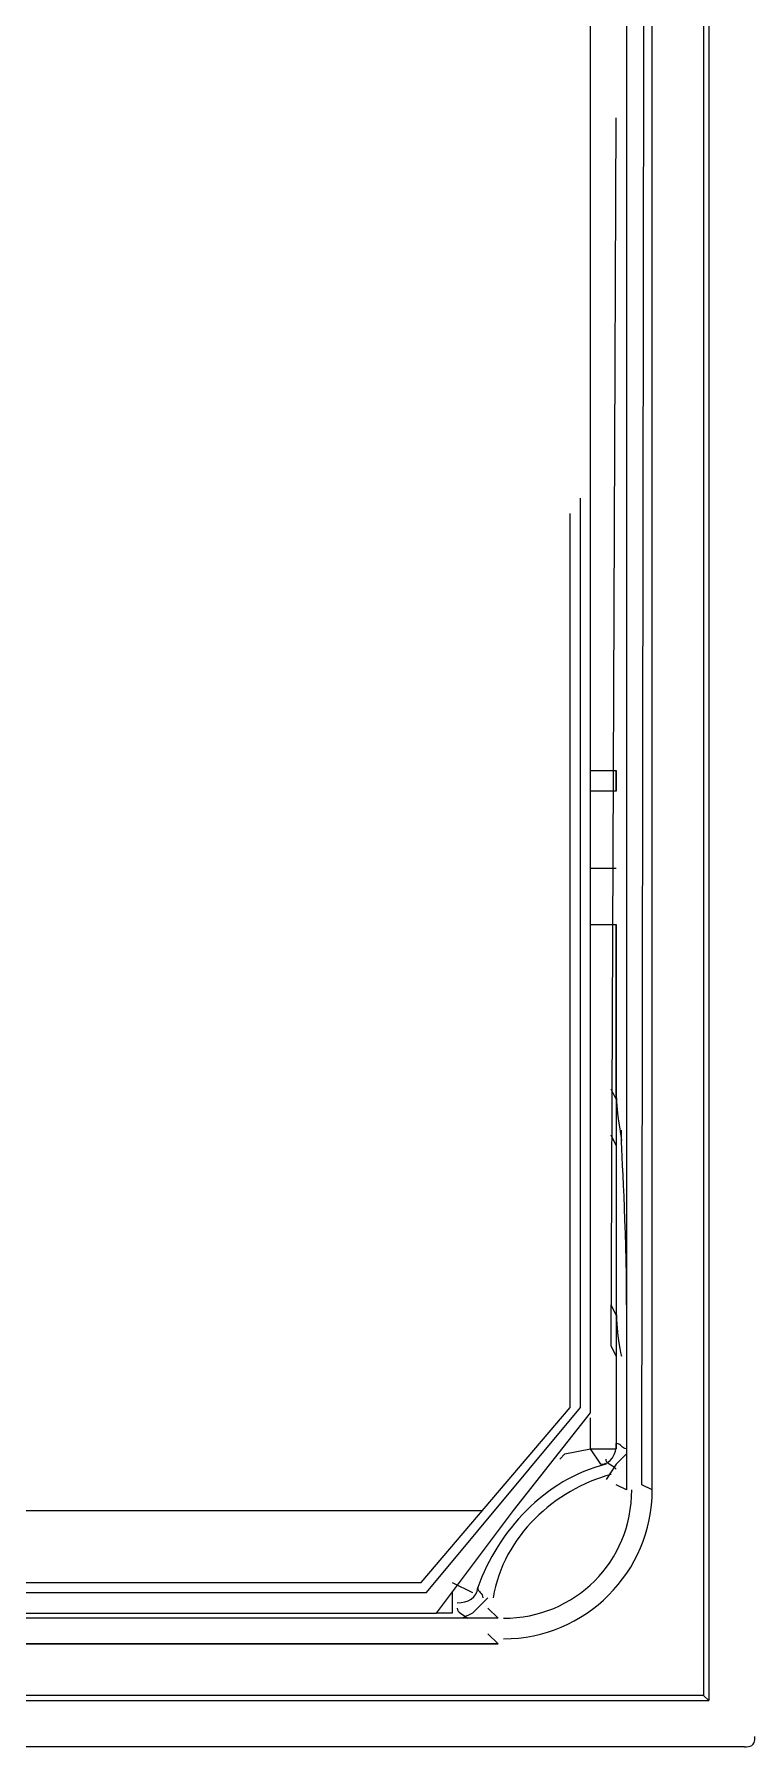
# Model space of a CAD drawing. Header units: metres. Extents: x 2999 to 3164, y 1641 to 1678.
# Drawn here: x 3005.237 to 3005.453, y 1650.142 to 1650.659 of the extents above; entities that cross this region are included whole.
import ezdxf

# ---------------------------------------------------------------- set-up
doc = ezdxf.new("R2010")
doc.units = ezdxf.units.M

msp = doc.modelspace()

# ---------------------------------------------------------------- linework, layer by layer
at = {"color": 7, "linetype": 'Continuous', "lineweight": 20, "true_color": 0x000007}
for points in [[(3005.43927, 1652.5834), (3005.43927, 1650.15771), (3005.43927, 1650.15771)], [(3005.44083, 1652.57564), (3005.44083, 1650.15616), (3005.44083, 1650.15616)], [(3005.42375, 1650.21979), (3005.42375, 1652.46546), (3005.41599, 1652.45925), (3005.41599, 1650.21979)], [(3005.42375, 1650.21979), (3005.42065, 1650.22134), (3005.42375, 1652.46546), (3005.42065, 1652.46856)], [(3005.40513, 1650.24307), (3005.40513, 1650.6714), (3005.40513, 1650.6714)], [(3005.41289, 1650.26014), (3005.41134, 1650.26324), (3005.41289, 1650.63416)], [(3005.40203, 1650.24462), (3005.40203, 1650.51931), (3005.40203, 1650.51931)], [(3005.39892, 1650.24462), (3005.39892, 1650.51466), (3005.39892, 1650.51466)], [(3005.40513, 1650.43706), (3005.41289, 1650.43706), (3005.41289, 1650.43706)], [(3005.41289, 1650.43085), (3005.41289, 1650.43706), (3005.41289, 1650.43706)], [(3005.41289, 1650.43706), (3005.41289, 1650.43085), (3005.41289, 1650.43085)], [(3005.41289, 1650.43085), (3005.40513, 1650.43085), (3005.40513, 1650.43085)], [(3005.40513, 1650.40757), (3005.41289, 1650.40757), (3005.41289, 1650.40757)], [(3005.40513, 1650.3905), (3005.41289, 1650.3905), (3005.41289, 1650.3905)], [(3005.41289, 1650.33774), (3005.41289, 1650.3905), (3005.41289, 1650.3905)], [(3005.41289, 1650.3905), (3005.41289, 1650.2322), (3005.41289, 1650.2322)], [(3005.41289, 1650.33774), (3005.41134, 1650.34084), (3005.41134, 1650.34084)], [(3005.41289, 1650.32377), (3005.41134, 1650.32687), (3005.41134, 1650.32687)], [(3005.41289, 1650.27255), (3005.41134, 1650.27566), (3005.41134, 1650.27566)], [(3005.41289, 1650.26014), (3005.41134, 1650.26324), (3005.41134, 1650.26324)], [(3005.35392, 1650.19185), (3005.39892, 1650.24462), (3005.39892, 1650.24462)], [(3005.35547, 1650.18875), (3005.40203, 1650.24462), (3005.40203, 1650.24462)], [(3005.38185, 1650.21358), (3005.40513, 1650.24307), (3005.40513, 1650.24307)], [(3005.40513, 1650.2322), (3005.40513, 1650.24151), (3005.40513, 1650.24151)], [(3005.39582, 1650.2291), (3005.39737, 1650.23065), (3005.40513, 1650.2322)], [(3005.40823, 1650.22755), (3005.40513, 1650.2322), (3005.41289, 1650.2322)], [(3005.41599, 1650.23065), (3005.41289, 1650.22755), (3005.40979, 1650.22289)], [(3005.41599, 1650.23065), (3005.41599, 1650.21979), (3005.41599, 1650.21979)], [(3005.41599, 1650.21979), (3005.41289, 1650.22134), (3005.41289, 1650.22134)], [(3004.84177, 1650.18254), (3005.35857, 1650.18254), (3005.38185, 1650.21358)], [(3004.84798, 1650.21358), (3005.37254, 1650.21358), (3005.37254, 1650.21358)], [(3004.84488, 1650.18875), (3005.35547, 1650.18875), (3005.35547, 1650.18875)], [(3004.84798, 1650.19185), (3005.35392, 1650.19185), (3005.35392, 1650.19185)], [(3005.36323, 1650.19185), (3005.36944, 1650.18875), (3005.36944, 1650.18875)], [(3005.36323, 1650.18875), (3005.36323, 1650.18254), (3005.36323, 1650.18254)], [(3005.37409, 1650.1872), (3005.36944, 1650.18254), (3005.36633, 1650.18099)], [(3005.3772, 1650.18099), (3005.37409, 1650.18409), (3005.37409, 1650.18409)], [(3005.3772, 1650.18099), (3004.266, 1650.18099), (3004.266, 1650.18099)], [(3005.36323, 1650.18254), (3005.35857, 1650.18254), (3005.35857, 1650.18254)], [(3005.3772, 1650.18099), (3005.36633, 1650.18099), (3005.36633, 1650.18099)], [(3004.2629, 1650.17323), (3005.3772, 1650.17323), (3005.37409, 1650.17633)], [(3005.3772, 1650.17323), (3004.266, 1650.17323), (3004.266, 1650.17323)], [(3004.87902, 1650.15616), (3005.44083, 1650.15616), (3005.43927, 1650.15771), (3004.20237, 1650.15771)], [(3005.45169, 1650.14219), (3004.87902, 1650.14219), (3004.87902, 1650.14219)]]:
    msp.add_lwpolyline(points, dxfattribs=at)
for points in [[(3005.41289, 1650.33929), (3005.41289, 1650.33308), (3005.41444, 1650.32687), (3005.41444, 1650.32532)], [(3005.41599, 1650.27566), (3005.41599, 1650.30049), (3005.41444, 1650.32066), (3005.41444, 1650.32842)], [(3005.41289, 1650.27411), (3005.41289, 1650.26635), (3005.41444, 1650.26014), (3005.41444, 1650.26014)], [(3005.40823, 1650.22755), (3005.41134, 1650.22755), (3005.41289, 1650.23065), (3005.41289, 1650.23376)], [(3005.41599, 1650.2322), (3005.41444, 1650.2322), (3005.41444, 1650.23376), (3005.41289, 1650.23376)], [(3005.40979, 1650.22755), (3005.39116, 1650.22289), (3005.3772, 1650.20737), (3005.37099, 1650.1903)], [(3005.41134, 1650.22444), (3005.39427, 1650.21979), (3005.37875, 1650.20582), (3005.37564, 1650.1872)], [(3005.41289, 1650.226), (3005.41134, 1650.22755), (3005.40979, 1650.22755), (3005.40979, 1650.2291)], [(3005.37875, 1650.18099), (3005.40047, 1650.18099), (3005.41755, 1650.19806), (3005.41755, 1650.21979)], [(3005.37875, 1650.17478), (3005.40358, 1650.17478), (3005.42375, 1650.19496), (3005.42375, 1650.21979)], [(3005.37875, 1650.18099), (3005.40047, 1650.18099), (3005.41755, 1650.19806), (3005.41755, 1650.21979)], [(3005.37875, 1650.17478), (3005.40358, 1650.17478), (3005.42375, 1650.19496), (3005.42375, 1650.21979)], [(3005.36478, 1650.18564), (3005.36788, 1650.18564), (3005.37099, 1650.1872), (3005.37099, 1650.1903)], [(3005.37099, 1650.1903), (3005.37099, 1650.18875), (3005.37254, 1650.18875), (3005.37254, 1650.1872)], [(3005.36478, 1650.18409), (3005.36478, 1650.18254), (3005.36633, 1650.18254), (3005.36788, 1650.18099)], [(3005.45169, 1650.14219), (3005.45324, 1650.14219), (3005.45479, 1650.14219), (3005.45479, 1650.14529)]]:
    msp.add_open_spline(points, degree=3, dxfattribs=at)

doc.saveas('drawing.dxf')
